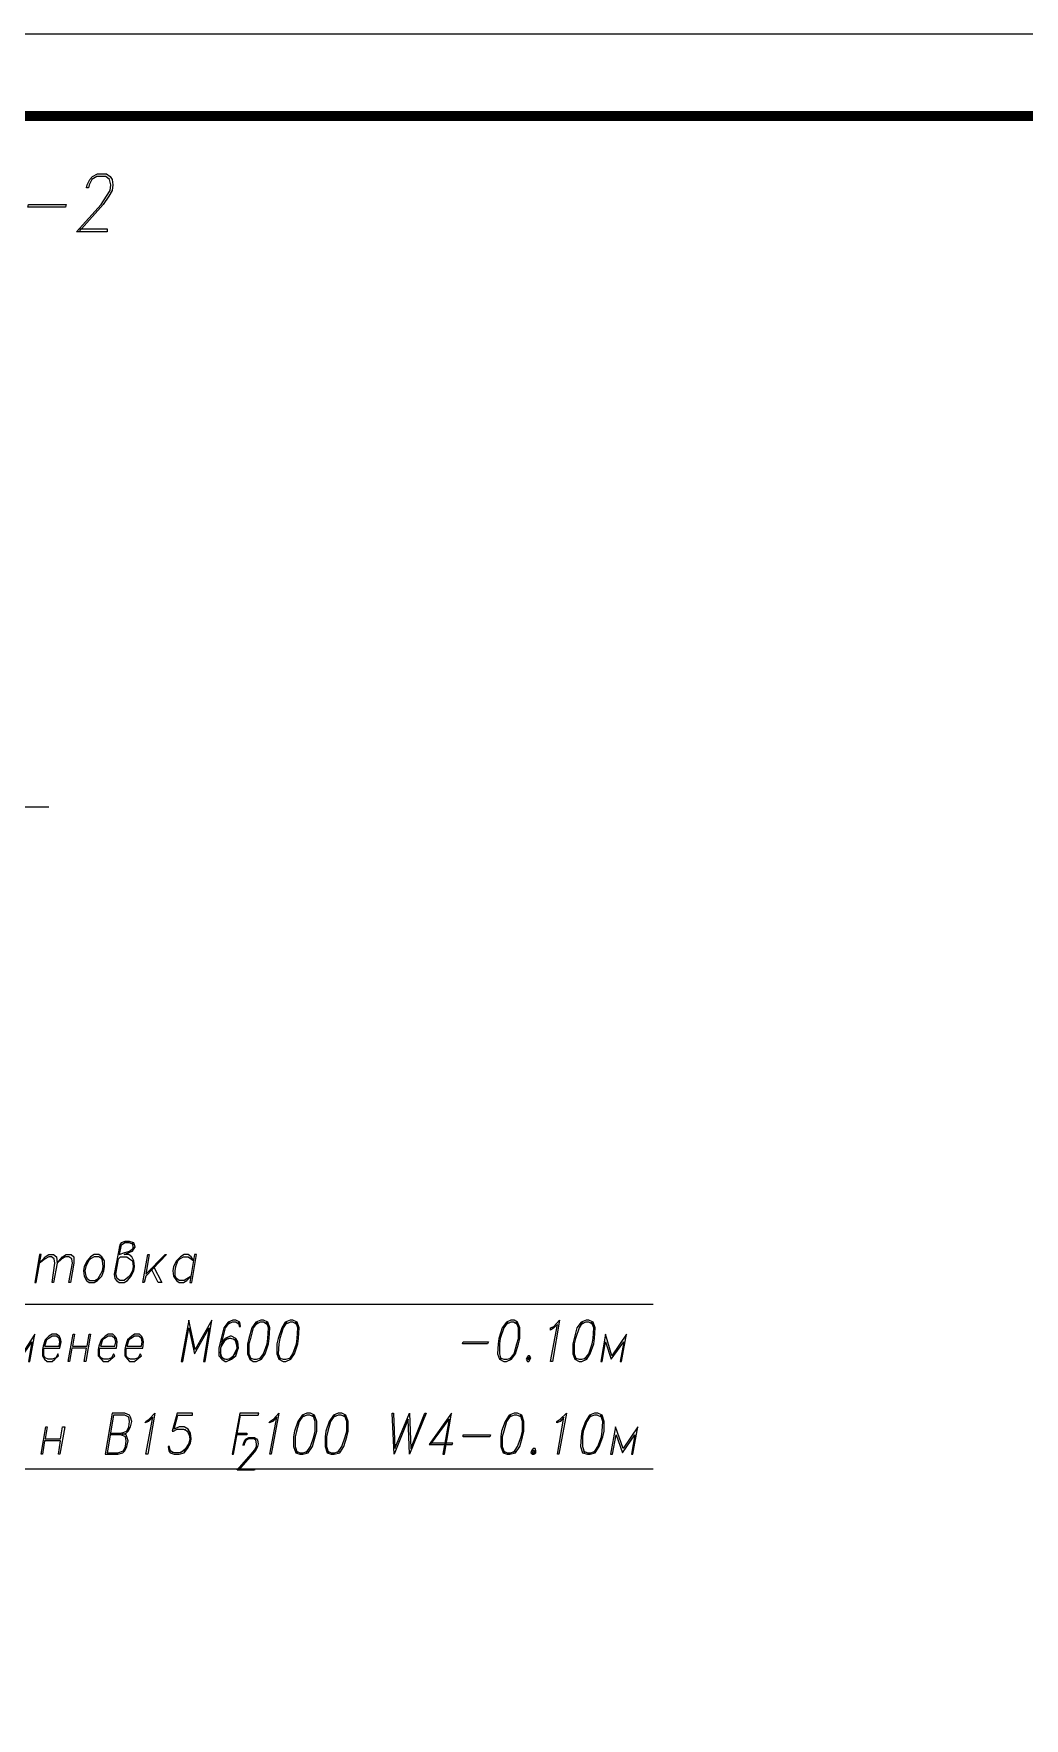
# Model space of a CAD drawing. Header units: millimetres. Extents: x 4241 to 6572, y 870 to 1291.
# Drawn here: x 5379.4 to 5439.4, y 1188.4 to 1290.7 of the extents above; entities that cross this region are included whole.
import ezdxf
from ezdxf.enums import TextEntityAlignment as Align

# ---------------------------------------------------------------- set-up
doc = ezdxf.new("R2010")
doc.units = ezdxf.units.MM
for name, color, linetype in [('_Штамп_рамка', 7, 'Continuous'), ('PDF _0', 7, 'Continuous'), ('PDF _6', 7, 'Continuous')]:
    doc.layers.add(name, color=color, linetype=linetype)
doc.styles.add('Romans_2.5', font='romans.shx', dxfattribs={"width": 0.75, "height": 2.5})

# ---------------------------------------------------------------- blocks, each defined once
blk = doc.blocks.new('*U779')
blk.add_lwpolyline([(0, 0), (0, 420), (1189, 420), (1189, 0), (0, 0)])
at = {"const_width": 0.6}
blk.add_lwpolyline([(20, 5), (20, 415), (1184, 415), (1184, 5), (20, 5)], dxfattribs=at)
at = {"style": 'Romans_2.5', "width": 0.75}
blk.add_attdef('ФОРМАТ', text='', height=2.5, dxfattribs=at).set_placement((1149, 2.5), align=Align.MIDDLE_LEFT)

msp = doc.modelspace()

# ---------------------------------------------------------------- linework, layer by layer
at = {"layer": 'PDF _0', "lineweight": 25}
for points in [[(5382.0856, 1278.8075), (5383.8213, 1278.8075), (5383.8213, 1278.6382), (5381.9585, 1278.6382), (5383.4403, 1280.2892), (5383.7789, 1280.7972), (5383.9906, 1281.1359), (5384.033, 1281.4746), (5383.9483, 1281.8133), (5383.7366, 1281.9826), (5383.1863, 1281.9826), (5382.8899, 1281.8133), (5382.7206, 1281.4746), (5382.6782, 1281.3053), (5382.5512, 1281.3053), (5382.5936, 1281.4746), (5382.7629, 1281.8133), (5382.9322, 1281.9826), (5383.2286, 1282.152), (5383.7789, 1282.152), (5383.9906, 1281.9826), (5384.1176, 1281.8133), (5384.16, 1281.4746), (5384.1176, 1281.1359), (5383.9059, 1280.7972), (5383.5673, 1280.2892), (5382.0856, 1278.6382)], [(5346.5243, 1226.27), (5346.5243, 1203.5786), (5416.9271, 1203.5786)], [(5385.43, 1217.168), (5385.176, 1217.295), (5384.8796, 1217.295), (5384.541, 1217.041)], [(5384.668, 1217.168), (5384.541, 1216.5753), (5384.8796, 1216.7024), (5385.176, 1216.787), (5385.5147, 1217.041)], [(5385.3877, 1216.914), (5385.3877, 1217.041), (5385.3453, 1217.295)], [(5386.6154, 1215.8557), (5387.1234, 1214.882), (5386.9117, 1214.882), (5386.4884, 1215.7287)], [(5346.5243, 1213.5696), (5416.9271, 1213.5696)], [(5391.7802, 1212.4689), (5391.8226, 1212.2149), (5391.9072, 1212.2149), (5391.8649, 1212.4689), (5391.6109, 1212.5959), (5391.4415, 1212.5959), (5391.1452, 1212.4689), (5390.8912, 1212.1302), (5390.7219, 1211.4952), (5390.5948, 1210.9025), (5390.5948, 1210.4368), (5390.7642, 1210.2251), (5390.9759, 1210.0981), (5391.0605, 1210.0981), (5391.3569, 1210.2251), (5391.6109, 1210.4368), (5391.7379, 1210.8178), (5391.7802, 1210.9025), (5391.7379, 1211.2835), (5391.6109, 1211.4952), (5391.3569, 1211.6222), (5391.2722, 1211.6222), (5390.9759, 1211.4952), (5390.7642, 1211.2835)], [(5391.2299, 1212.4689), (5390.9759, 1212.1302), (5390.8065, 1211.4952), (5390.6795, 1210.9025), (5390.6795, 1210.4368), (5390.9335, 1210.2251)], [(5391.8226, 1212.3419), (5391.6109, 1212.4689), (5391.3992, 1212.4689), (5391.1029, 1212.3419)], [(5392.9233, 1212.4689), (5392.6693, 1212.1302), (5392.4999, 1211.4952), (5392.4152, 1211.1565), (5392.4152, 1210.5638), (5392.5422, 1210.2251)], [(5393.5159, 1212.3419), (5393.3043, 1212.4689), (5393.0926, 1212.4689), (5392.8386, 1212.3419)], [(5393.0503, 1210.2251), (5393.3043, 1210.5638), (5393.5159, 1211.1565), (5393.5583, 1211.4952), (5393.6006, 1212.1302), (5393.4736, 1212.4689)], [(5394.7013, 1212.4689), (5394.4896, 1212.1302), (5394.278, 1211.4952), (5394.2356, 1211.1565), (5394.1933, 1210.5638), (5394.3203, 1210.2251)], [(5395.3363, 1212.3419), (5395.0823, 1212.4689), (5394.913, 1212.4689), (5394.6167, 1212.3419)], [(5394.8707, 1210.2251), (5395.0823, 1210.5638), (5395.294, 1211.1565), (5395.3363, 1211.4952), (5395.3787, 1212.1302), (5395.2517, 1212.4689)], [(5408.1215, 1212.4689), (5407.8674, 1212.1302), (5407.6558, 1211.4952), (5407.6134, 1211.1565), (5407.6134, 1210.5638), (5407.6981, 1210.2251)], [(5408.7141, 1212.3419), (5408.4601, 1212.4689), (5408.2908, 1212.4689), (5407.9944, 1212.3419)], [(5408.2485, 1210.2251), (5408.5025, 1210.5638), (5408.6718, 1211.1565), (5408.7565, 1211.4952), (5408.7565, 1212.1302), (5408.6295, 1212.4689)], [(5412.6513, 1212.4689), (5412.4396, 1212.1302), (5412.2279, 1211.4952), (5412.1433, 1211.1565), (5412.1433, 1210.5638), (5412.2703, 1210.2251)], [(5413.2863, 1212.3419), (5413.0323, 1212.4689), (5412.8206, 1212.4689), (5412.5666, 1212.3419)], [(5412.7783, 1210.2251), (5413.0323, 1210.5638), (5413.244, 1211.1565), (5413.2863, 1211.4952), (5413.3286, 1212.1302), (5413.2016, 1212.4689)], [(5391.1452, 1211.4952), (5390.8489, 1211.2835), (5390.6795, 1210.9025)], [(5391.6956, 1211.0295), (5391.5685, 1211.4105), (5391.3145, 1211.4952), (5391.2299, 1211.4952), (5390.9759, 1211.4105), (5390.7219, 1211.0295)], [(5391.1875, 1210.2251), (5391.4839, 1210.4368), (5391.6532, 1210.8178), (5391.6956, 1210.9025), (5391.6532, 1211.2835), (5391.4415, 1211.4952)], [(5390.6372, 1210.6908), (5390.7642, 1210.3098), (5391.0182, 1210.2251), (5391.1029, 1210.2251), (5391.3992, 1210.3098), (5391.6532, 1210.6908)], [(5392.4576, 1210.3098), (5392.7116, 1210.2251), (5392.8809, 1210.2251), (5393.1773, 1210.3098)], [(5394.2356, 1210.3098), (5394.4896, 1210.2251), (5394.659, 1210.2251), (5394.9553, 1210.3098)], [(5407.6558, 1210.3098), (5407.8674, 1210.2251), (5408.0791, 1210.2251), (5408.3755, 1210.3098)], [(5412.1856, 1210.3098), (5412.4396, 1210.2251), (5412.6089, 1210.2251), (5412.9053, 1210.3098)], [(5384.668, 1205.653), (5384.9643, 1205.7376), (5385.0913, 1205.8646), (5385.2183, 1206.1187), (5385.303, 1206.4573), (5385.2183, 1206.7113), (5385.176, 1206.8383), (5384.8796, 1206.9653), (5384.1176, 1206.9653), (5383.6943, 1204.4676), (5384.4563, 1204.4676), (5384.7526, 1204.5523), (5384.8796, 1204.6793), (5385.0067, 1204.9333), (5385.0913, 1205.272), (5385.0067, 1205.526), (5384.9643, 1205.653), (5384.668, 1205.7376)], [(5384.033, 1205.7376), (5384.668, 1205.7376), (5385.0067, 1205.8646), (5385.1337, 1206.1187), (5385.176, 1206.4573), (5385.1337, 1206.7113), (5384.8796, 1206.8383), (5384.2023, 1206.8383), (5383.8213, 1204.5523), (5384.4563, 1204.5523), (5384.795, 1204.6793), (5384.922, 1204.9333), (5384.9643, 1205.272), (5384.922, 1205.526), (5384.668, 1205.653), (5383.9906, 1205.653)], [(5388.7321, 1205.0603), (5388.4781, 1204.6793), (5388.1818, 1204.5523), (5387.8854, 1204.5523), (5387.6314, 1204.6793), (5387.5891, 1204.9333), (5387.5044, 1204.9333), (5387.5467, 1204.6793), (5387.6314, 1204.5523), (5387.8854, 1204.4676), (5388.1818, 1204.4676), (5388.4781, 1204.5523), (5388.6898, 1204.8063), (5388.8591, 1205.145), (5388.9015, 1205.399), (5388.8591, 1205.7376), (5388.7321, 1205.9916), (5388.4781, 1206.1187), (5388.1818, 1206.1187), (5387.8854, 1205.9916), (5388.0971, 1206.8383), (5388.9861, 1206.8383), (5388.9861, 1206.9653), (5388.0548, 1206.9653), (5387.7584, 1205.8646), (5387.8431, 1205.8646), (5388.0548, 1205.9916), (5388.4358, 1205.9916), (5388.6898, 1205.8646), (5388.8168, 1205.526)], [(5395.7174, 1206.8383), (5395.4633, 1206.4573), (5395.294, 1205.8646), (5395.2093, 1205.526), (5395.2093, 1204.9333), (5395.3363, 1204.5523)], [(5396.3947, 1206.7113), (5396.0984, 1206.8383), (5395.929, 1206.8383), (5395.6327, 1206.7113)], [(5395.8867, 1204.5523), (5396.1407, 1204.9333), (5396.3524, 1205.526), (5396.437, 1205.8646), (5396.437, 1206.4573), (5396.31, 1206.8383)], [(5397.6224, 1206.8383), (5397.3684, 1206.4573), (5397.1991, 1205.8646), (5397.1144, 1205.526), (5397.1144, 1204.9333), (5397.2414, 1204.5523)], [(5398.2998, 1206.7113), (5398.0034, 1206.8383), (5397.8341, 1206.8383), (5397.5378, 1206.7113)], [(5397.7918, 1204.5523), (5398.0458, 1204.9333), (5398.2574, 1205.526), (5398.3421, 1205.8646), (5398.3421, 1206.4573), (5398.2151, 1206.8383)], [(5403.4223, 1205.0603), (5404.5653, 1206.5843), (5404.1843, 1204.4676), (5404.269, 1204.4676), (5404.6923, 1206.9653), (5403.3376, 1205.0603), (5404.7347, 1205.0603), (5404.777, 1205.145), (5403.4223, 1205.145)], [(5408.2908, 1206.8383), (5408.0368, 1206.4573), (5407.8674, 1205.8646), (5407.7828, 1205.526), (5407.7828, 1204.9333), (5407.9098, 1204.5523)], [(5408.9681, 1206.7113), (5408.6718, 1206.8383), (5408.5025, 1206.8383), (5408.2061, 1206.7113)], [(5408.4601, 1204.5523), (5408.7141, 1204.9333), (5408.9258, 1205.526), (5409.0105, 1205.8646), (5409.0105, 1206.4573), (5408.8835, 1206.8383)], [(5413.1593, 1206.8383), (5412.9053, 1206.4573), (5412.6936, 1205.8646), (5412.6513, 1205.526), (5412.6513, 1204.9333), (5412.7783, 1204.5523)], [(5413.7943, 1206.7113), (5413.5403, 1206.8383), (5413.371, 1206.8383), (5413.0323, 1206.7113)], [(5413.3286, 1204.5523), (5413.5826, 1204.9333), (5413.7943, 1205.526), (5413.8367, 1205.8646), (5413.879, 1206.4573), (5413.752, 1206.8383)], [(5388.5204, 1205.9916), (5388.7744, 1205.7376), (5388.8168, 1205.399), (5388.7744, 1205.145), (5388.6051, 1204.8063), (5388.2664, 1204.5523)], [(5391.7379, 1205.7376), (5392.2882, 1205.7376), (5392.2882, 1205.653), (5391.6956, 1205.653)], [(5391.7802, 1203.5786), (5392.7963, 1203.5786), (5392.7539, 1203.4939), (5391.6956, 1203.4939), (5392.5422, 1204.4676), (5392.7539, 1204.7216), (5392.8809, 1204.9333), (5392.8809, 1205.1026), (5392.8386, 1205.3143), (5392.7116, 1205.399), (5392.4152, 1205.399), (5392.2459, 1205.3143), (5392.1189, 1205.1026), (5392.1189, 1205.0179), (5392.0342, 1205.0179), (5392.0766, 1205.1026), (5392.1612, 1205.3143), (5392.2459, 1205.399), (5392.4152, 1205.4836), (5392.7539, 1205.4836), (5392.8809, 1205.399), (5392.9233, 1205.3143), (5392.9656, 1205.1026), (5392.9233, 1204.9333), (5392.8386, 1204.7216), (5392.6269, 1204.4676), (5391.7802, 1203.4939)], [(5387.8007, 1204.5523), (5387.5467, 1204.8063)], [(5395.2517, 1204.6793), (5395.5057, 1204.5523), (5395.7174, 1204.5523), (5396.0137, 1204.6793)], [(5397.1567, 1204.6793), (5397.4107, 1204.5523), (5397.6224, 1204.5523), (5397.9188, 1204.6793)], [(5407.8251, 1204.6793), (5408.0791, 1204.5523), (5408.2908, 1204.5523), (5408.5871, 1204.6793)], [(5412.6936, 1204.6793), (5412.9476, 1204.5523), (5413.1593, 1204.5523), (5413.4556, 1204.6793)]]:
    msp.add_lwpolyline(points, dxfattribs=at)
for points in [[(5381.2812, 1280.1199), (5378.9951, 1280.1199), (5379.0374, 1280.2892), (5381.3235, 1280.2892)], [(5384.8373, 1216.5753), (5385.1337, 1216.7024), (5385.3453, 1216.787), (5385.5147, 1217.041), (5385.43, 1217.295), (5385.176, 1217.3797), (5384.8796, 1217.3797), (5384.668, 1217.295), (5384.5833, 1217.168), (5384.2446, 1215.39), (5384.287, 1215.136), (5384.3716, 1215.009), (5384.541, 1214.882), (5384.8373, 1214.882), (5385.049, 1215.009), (5385.2607, 1215.263), (5385.43, 1215.6016), (5385.4723, 1215.8557), (5385.43, 1216.1943), (5385.303, 1216.4483), (5385.1337, 1216.5753)], [(5379.5031, 1214.882), (5379.7995, 1216.5753), (5379.7148, 1216.5753), (5379.4185, 1214.882)], [(5380.5615, 1214.882), (5380.4768, 1214.882), (5380.6462, 1216.0673), (5380.6038, 1216.3213), (5380.4345, 1216.4483), (5380.2652, 1216.4483), (5380.0535, 1216.3213), (5379.7148, 1216.0673), (5380.0535, 1216.4483), (5380.2652, 1216.5753), (5380.5615, 1216.5753), (5380.7308, 1216.4483), (5380.7732, 1216.0673)], [(5381.5775, 1214.882), (5381.4929, 1214.882), (5381.7045, 1216.0673), (5381.6622, 1216.3213), (5381.4929, 1216.4483), (5381.2812, 1216.4483), (5381.0695, 1216.3213), (5380.7732, 1216.0673), (5381.1119, 1216.4483), (5381.3235, 1216.5753), (5381.6199, 1216.5753), (5381.7892, 1216.4483), (5381.7892, 1216.0673)], [(5383.0169, 1216.5753), (5382.8052, 1216.4483), (5382.5936, 1216.1943), (5382.4242, 1215.8557), (5382.3819, 1215.6016), (5382.4242, 1215.263), (5382.5512, 1215.009), (5382.7206, 1214.882), (5383.0169, 1214.882), (5383.2286, 1215.009), (5383.4826, 1215.263), (5383.6096, 1215.6016), (5383.6519, 1215.8557), (5383.6519, 1216.1943), (5383.4826, 1216.4483), (5383.3133, 1216.5753)], [(5383.0169, 1216.4483), (5382.8052, 1216.3213), (5382.6782, 1216.1943), (5382.5089, 1215.8557), (5382.4666, 1215.6016), (5382.5089, 1215.263), (5382.5936, 1215.136), (5382.7629, 1215.009), (5383.0593, 1215.009), (5383.2709, 1215.136), (5383.3556, 1215.263), (5383.5249, 1215.6016), (5383.5673, 1215.8557), (5383.5249, 1216.1943), (5383.4826, 1216.3213), (5383.3133, 1216.4483)], [(5384.4986, 1216.3213), (5384.6256, 1216.4483), (5385.0067, 1216.4483), (5385.176, 1216.3213), (5385.3453, 1216.1943), (5385.3877, 1215.8557), (5385.3453, 1215.6016), (5385.176, 1215.263), (5384.8373, 1215.009), (5384.5833, 1215.009), (5384.414, 1215.136), (5384.3293, 1215.39)], [(5386.1497, 1215.39), (5387.3351, 1216.5753), (5387.4197, 1216.5753), (5386.1497, 1215.263), (5386.065, 1214.882), (5385.9804, 1214.882), (5386.2767, 1216.5753), (5386.3614, 1216.5753)], [(5388.9015, 1215.263), (5388.4781, 1215.009), (5388.1818, 1215.009), (5388.0124, 1215.136), (5387.9278, 1215.263), (5387.9278, 1215.6016), (5387.9701, 1215.8557), (5388.0971, 1216.1943), (5388.2241, 1216.3213), (5388.4358, 1216.4483), (5388.7321, 1216.4483), (5389.0708, 1216.1943), (5388.9015, 1216.4483), (5388.7321, 1216.5753), (5388.4781, 1216.5753), (5388.2664, 1216.4483), (5388.0124, 1216.1943), (5387.8431, 1215.8557), (5387.8007, 1215.6016), (5387.8431, 1215.263), (5388.0124, 1215.009), (5388.1818, 1214.882), (5388.4358, 1214.882), (5388.6474, 1215.009)], [(5388.9438, 1214.882), (5389.2401, 1216.5753), (5389.1131, 1216.5753), (5388.8168, 1214.882)], [(5389.6635, 1210.0981), (5389.7481, 1210.0981), (5390.1715, 1212.5959), (5389.1555, 1210.8178), (5388.7744, 1212.5959), (5388.3088, 1210.0981), (5388.3934, 1210.0981), (5388.7744, 1212.1302), (5389.1131, 1210.5638), (5390.0022, 1212.1302)], [(5393.1349, 1212.5959), (5392.8386, 1212.4689), (5392.5846, 1212.1302), (5392.4152, 1211.4952), (5392.3306, 1211.1565), (5392.3306, 1210.5638), (5392.4576, 1210.2251), (5392.6693, 1210.0981), (5392.8809, 1210.0981), (5393.1773, 1210.2251), (5393.3889, 1210.5638), (5393.6006, 1211.1565), (5393.643, 1211.4952), (5393.6853, 1212.1302), (5393.5583, 1212.4689), (5393.3043, 1212.5959)], [(5394.913, 1212.5959), (5394.6167, 1212.4689), (5394.405, 1212.1302), (5394.1933, 1211.4952), (5394.1086, 1211.1565), (5394.1086, 1210.5638), (5394.2356, 1210.2251), (5394.4896, 1210.0981), (5394.659, 1210.0981), (5394.9553, 1210.2251), (5395.167, 1210.5638), (5395.3787, 1211.1565), (5395.421, 1211.4952), (5395.4633, 1212.1302), (5395.3363, 1212.4689), (5395.0823, 1212.5959)], [(5408.2908, 1212.5959), (5408.0368, 1212.4689), (5407.7828, 1212.1302), (5407.5711, 1211.4952), (5407.5288, 1211.1565), (5407.4864, 1210.5638), (5407.6134, 1210.2251), (5407.8674, 1210.0981), (5408.0368, 1210.0981), (5408.3331, 1210.2251), (5408.5871, 1210.5638), (5408.7565, 1211.1565), (5408.8411, 1211.4952), (5408.8411, 1212.1302), (5408.7141, 1212.4689), (5408.5025, 1212.5959)], [(5410.8309, 1210.0981), (5410.7039, 1210.0981), (5411.1272, 1212.3419), (5410.9155, 1212.1302), (5410.7039, 1212.0032), (5410.7039, 1212.1302), (5410.9155, 1212.2149), (5411.2542, 1212.5959)], [(5412.863, 1212.5959), (5412.5666, 1212.4689), (5412.3126, 1212.1302), (5412.1433, 1211.4952), (5412.0586, 1211.1565), (5412.0586, 1210.5638), (5412.1856, 1210.2251), (5412.4396, 1210.0981), (5412.6089, 1210.0981), (5412.9053, 1210.2251), (5413.117, 1210.5638), (5413.3286, 1211.1565), (5413.371, 1211.4952), (5413.4133, 1212.1302), (5413.2863, 1212.4689), (5413.0323, 1212.5959)], [(5377.8521, 1210.0981), (5377.9367, 1210.0981), (5378.1484, 1211.2835), (5378.5294, 1210.2251), (5379.2491, 1211.2835), (5379.0374, 1210.0981), (5379.1221, 1210.0981), (5379.4185, 1211.7492), (5378.5718, 1210.4368), (5378.1484, 1211.7492)], [(5379.9688, 1210.9025), (5380.9425, 1210.9025), (5381.0272, 1211.2835), (5380.9848, 1211.4952), (5380.9002, 1211.6222), (5380.7308, 1211.7492), (5380.4768, 1211.7492), (5380.2652, 1211.6222), (5380.0535, 1211.4105), (5379.9265, 1211.0295), (5379.8841, 1210.8178), (5379.8841, 1210.4368), (5380.0111, 1210.2251), (5380.1805, 1210.0981), (5380.4768, 1210.0981), (5380.6462, 1210.2251), (5380.8578, 1210.4368), (5380.8155, 1210.5638), (5380.6885, 1210.3098), (5380.4768, 1210.2251), (5380.2228, 1210.2251), (5380.0535, 1210.3098), (5379.9688, 1210.4368), (5379.9688, 1210.8178)], [(5380.9002, 1211.0295), (5380.9425, 1211.2835), (5380.9002, 1211.4952), (5380.7308, 1211.6222), (5380.4768, 1211.6222), (5380.2652, 1211.4952), (5380.1382, 1211.4105), (5380.0111, 1211.0295)], [(5381.5352, 1210.0981), (5381.4505, 1210.0981), (5381.7469, 1211.7492), (5381.8315, 1211.7492), (5381.7045, 1211.0295), (5382.5936, 1211.0295), (5382.7206, 1211.7492), (5382.8052, 1211.7492), (5382.5089, 1210.0981), (5382.4242, 1210.0981), (5382.5512, 1210.9025), (5381.6622, 1210.9025)], [(5383.3556, 1210.9025), (5384.3716, 1210.9025), (5384.414, 1211.2835), (5384.3716, 1211.4952), (5384.287, 1211.6222), (5384.16, 1211.7492), (5383.8636, 1211.7492), (5383.6943, 1211.6222), (5383.4403, 1211.4105), (5383.3133, 1211.0295), (5383.2709, 1210.8178), (5383.2709, 1210.4368), (5383.4403, 1210.2251), (5383.5673, 1210.0981), (5383.8636, 1210.0981), (5384.033, 1210.2251), (5384.287, 1210.4368), (5384.2023, 1210.5638), (5384.0753, 1210.3098), (5383.8636, 1210.2251), (5383.6096, 1210.2251), (5383.4403, 1210.3098), (5383.3556, 1210.4368), (5383.3556, 1210.8178)], [(5384.287, 1211.0295), (5384.3293, 1211.2835), (5384.287, 1211.4952), (5384.1176, 1211.6222), (5383.8636, 1211.6222), (5383.6519, 1211.4952), (5383.5249, 1211.4105), (5383.3979, 1211.0295)], [(5384.9643, 1210.9025), (5385.9804, 1210.9025), (5386.0227, 1211.2835), (5385.9804, 1211.4952), (5385.8957, 1211.6222), (5385.7687, 1211.7492), (5385.4723, 1211.7492), (5385.303, 1211.6222), (5385.049, 1211.4105), (5384.922, 1211.0295), (5384.8796, 1210.8178), (5384.8796, 1210.4368), (5385.049, 1210.2251), (5385.176, 1210.0981), (5385.4723, 1210.0981), (5385.6417, 1210.2251), (5385.8957, 1210.4368), (5385.811, 1210.5638), (5385.684, 1210.3098), (5385.4723, 1210.2251), (5385.2183, 1210.2251), (5385.049, 1210.3098), (5384.9643, 1210.4368), (5384.9643, 1210.8178)], [(5385.8957, 1211.0295), (5385.938, 1211.2835), (5385.8957, 1211.4952), (5385.7263, 1211.6222), (5385.4723, 1211.6222), (5385.2607, 1211.4952), (5385.1337, 1211.4105), (5385.0067, 1211.0295)], [(5406.8937, 1211.1565), (5405.3697, 1211.1565), (5405.412, 1211.2835), (5406.9361, 1211.2835)], [(5413.752, 1210.0981), (5413.8367, 1210.0981), (5414.0483, 1211.2835), (5414.387, 1210.2251), (5415.149, 1211.2835), (5414.9374, 1210.0981), (5415.022, 1210.0981), (5415.3184, 1211.7492), (5414.4293, 1210.4368), (5414.0483, 1211.7492)], [(5409.3492, 1210.4368), (5409.2645, 1210.3098), (5409.2222, 1210.2251), (5409.3068, 1210.0981), (5409.3915, 1210.0981), (5409.4762, 1210.2251), (5409.5185, 1210.3098), (5409.4338, 1210.4368)], [(5409.3492, 1210.3098), (5409.3068, 1210.2251), (5409.3915, 1210.2251), (5409.4338, 1210.3098)], [(5379.8841, 1204.4676), (5379.7995, 1204.4676), (5380.0958, 1206.1187), (5380.1805, 1206.1187), (5380.0535, 1205.399), (5380.9848, 1205.399), (5381.1119, 1206.1187), (5381.2389, 1206.1187), (5380.9425, 1204.4676), (5380.8578, 1204.4676), (5380.9848, 1205.272), (5380.0111, 1205.272)], [(5386.2767, 1204.4676), (5386.1497, 1204.4676), (5386.573, 1206.7113), (5386.319, 1206.4573), (5386.1074, 1206.3727), (5386.1497, 1206.4573), (5386.3614, 1206.5843), (5386.7, 1206.9653)], [(5393.0079, 1206.9653), (5391.8649, 1206.9653), (5391.3992, 1204.4676), (5391.4839, 1204.4676), (5391.9072, 1206.8383), (5392.9656, 1206.8383)], [(5393.77, 1204.4676), (5393.6853, 1204.4676), (5394.1086, 1206.7113), (5393.8546, 1206.4573), (5393.643, 1206.3727), (5393.6853, 1206.4573), (5393.897, 1206.5843), (5394.2356, 1206.9653)], [(5395.929, 1206.9653), (5395.6327, 1206.8383), (5395.3787, 1206.4573), (5395.167, 1205.8646), (5395.1247, 1205.526), (5395.1247, 1204.9333), (5395.2517, 1204.5523), (5395.5057, 1204.4676), (5395.675, 1204.4676), (5396.0137, 1204.5523), (5396.2677, 1204.9333), (5396.437, 1205.526), (5396.5217, 1205.8646), (5396.5217, 1206.4573), (5396.3947, 1206.8383), (5396.1407, 1206.9653)], [(5397.8341, 1206.9653), (5397.5378, 1206.8383), (5397.2837, 1206.4573), (5397.0721, 1205.8646), (5397.0297, 1205.526), (5397.0297, 1204.9333), (5397.1567, 1204.5523), (5397.4107, 1204.4676), (5397.5801, 1204.4676), (5397.9188, 1204.5523), (5398.1728, 1204.9333), (5398.3421, 1205.526), (5398.4268, 1205.8646), (5398.4268, 1206.4573), (5398.2998, 1206.8383), (5398.0458, 1206.9653)], [(5402.1522, 1204.4676), (5402.0676, 1206.5843), (5401.2209, 1204.4676), (5401.0939, 1206.9653), (5401.1785, 1206.9653), (5401.2632, 1204.8063), (5402.1522, 1206.9653), (5402.2369, 1204.8063), (5403.0836, 1206.9653), (5403.1683, 1206.9653)], [(5408.5025, 1206.9653), (5408.2061, 1206.8383), (5407.9521, 1206.4573), (5407.7404, 1205.8646), (5407.6981, 1205.526), (5407.6981, 1204.9333), (5407.8251, 1204.5523), (5408.0791, 1204.4676), (5408.2485, 1204.4676), (5408.5871, 1204.5523), (5408.8411, 1204.9333), (5409.0105, 1205.526), (5409.0952, 1205.8646), (5409.0952, 1206.4573), (5408.9681, 1206.8383), (5408.7141, 1206.9653)], [(5411.2119, 1204.4676), (5411.1272, 1204.4676), (5411.5082, 1206.7113), (5411.2966, 1206.4573), (5411.0849, 1206.3727), (5411.0849, 1206.4573), (5411.2966, 1206.5843), (5411.6776, 1206.9653)], [(5413.371, 1206.9653), (5413.0746, 1206.8383), (5412.8206, 1206.4573), (5412.6089, 1205.8646), (5412.5666, 1205.526), (5412.5243, 1204.9333), (5412.6513, 1204.5523), (5412.9476, 1204.4676), (5413.117, 1204.4676), (5413.4133, 1204.5523), (5413.6673, 1204.9333), (5413.879, 1205.526), (5413.9637, 1205.8646), (5413.9637, 1206.4573), (5413.8367, 1206.8383), (5413.5826, 1206.9653)], [(5414.3447, 1204.4676), (5414.4717, 1204.4676), (5414.6833, 1205.653), (5415.0644, 1204.5523), (5415.8264, 1205.653), (5415.6147, 1204.4676), (5415.6994, 1204.4676), (5415.9957, 1206.1187), (5415.1067, 1204.8063), (5414.641, 1206.1187)], [(5407.0207, 1205.526), (5405.412, 1205.526), (5405.412, 1205.653), (5407.0631, 1205.653)], [(5409.6455, 1204.8063), (5409.5608, 1204.6793), (5409.5185, 1204.5523), (5409.6032, 1204.4676), (5409.6878, 1204.4676), (5409.8148, 1204.5523), (5409.8148, 1204.6793), (5409.7725, 1204.8063)], [(5409.6455, 1204.6793), (5409.6032, 1204.5523), (5409.7302, 1204.5523), (5409.7302, 1204.6793)]]:
    msp.add_lwpolyline(points, close=True, dxfattribs=at)
at = {"layer": 'PDF _6', "lineweight": 25}
msp.add_lwpolyline([(5368.2844, 1243.7543), (5380.2652, 1243.7543)], dxfattribs=at)

# ---------------------------------------------------------------- block references
at = {"layer": '_Штамп_рамка'}
msp.add_blockref('*U779', (4819.0524, 870.6532), dxfattribs=at)

doc.saveas('drawing.dxf')
